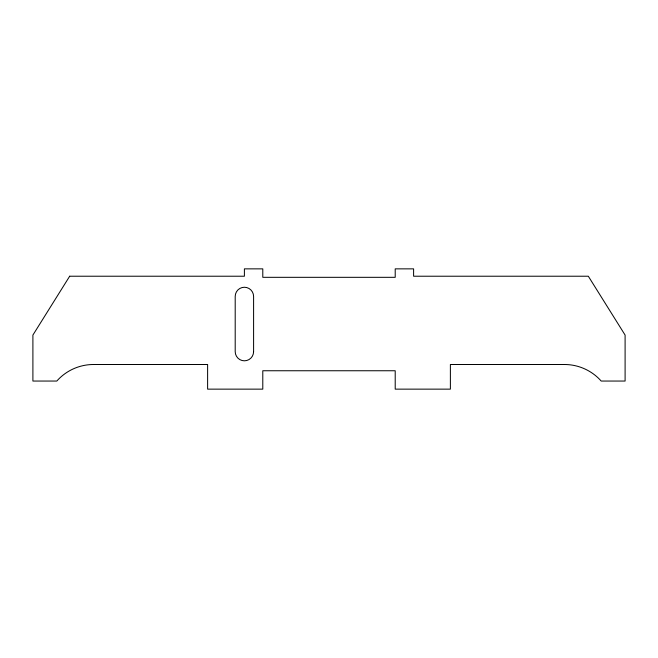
<?xml version="1.0" encoding="UTF-8"?>
<svg xmlns="http://www.w3.org/2000/svg" width="658" height="658" viewBox="0 0 658 658"><rect width="100%" height="100%" fill="white"/><g stroke="black" fill="none" stroke-linecap="round" stroke-linejoin="round"><path stroke-width="0.99" d="M69.682 276.22L32.9 335.07L32.9 381.048L56.81 381.048A49.144 49.144 0 0 1 93.592 364.499L207.615 364.499L207.615 389.141L262.789 389.141L262.789 370.75L395.211 370.75L395.211 389.141L450.385 389.141L450.385 364.499L564.408 364.499A49.144 49.144 0 0 1 601.19 381.048L625.1 381.048L625.1 335.07L588.318 276.22L413.602 276.22L413.602 268.859L395.211 268.859L395.211 277.322L262.789 277.322L262.789 268.859L244.398 268.859L244.398 276.22L69.682 276.22M253.593 351.619L253.593 296.445A9.196 9.196 0 0 0 244.398 287.25A9.196 9.196 0 0 0 235.202 296.445L235.202 351.619A9.196 9.196 0 0 0 244.398 360.814A9.196 9.196 0 0 0 253.593 351.619"/></g></svg>
